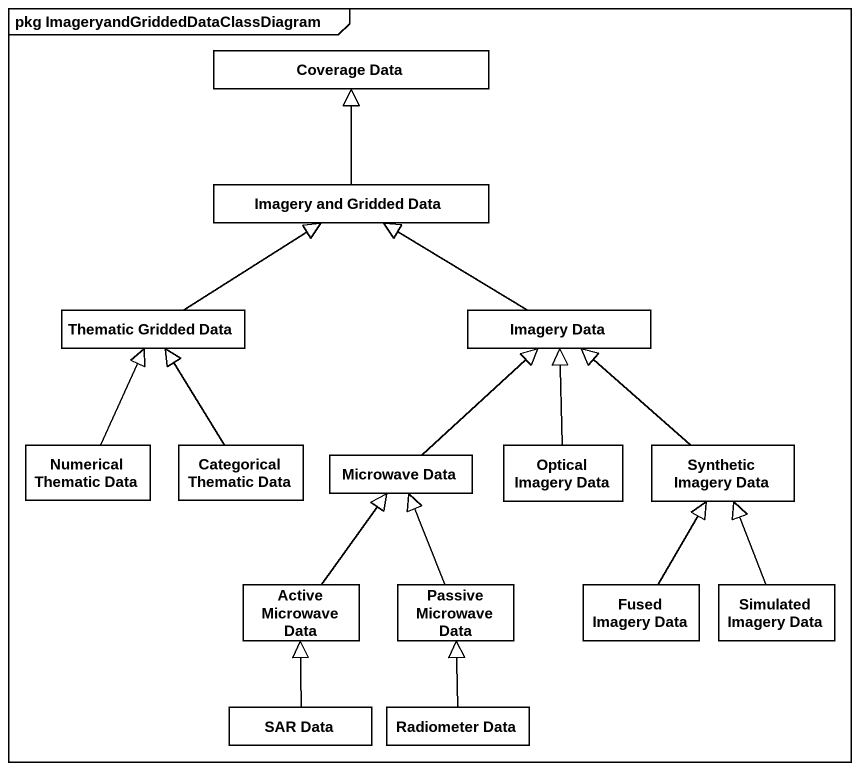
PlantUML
@startuml
mainframe pkg ImageryandGriddedDataClassDiagram
hide circle
hide empty members
class "Coverage Data" as Coverage_Data #FFFFFF
class "Imagery and Gridded Data" as Imagery_and_Gridded_Data #FFFFFF
class "Thematic Gridded Data" as Thematic_Gridded_Data #FFFFFF
class "Imagery Data" as Imagery_Data #FFFFFF
class "Numerical Thematic Data" as Numerical_Thematic_Data #FFFFFF
class "Categorical Thematic Data" as Categorical_Thematic_Data #FFFFFF
class "Microwave Data" as Microwave_Data #FFFFFF
class "Optical Imagery Data" as Optical_Imagery_Data #FFFFFF
class "Synthetic Imagery Data" as Synthetic_Imagery_Data #FFFFFF
class "Active Microwave Data" as Active_Microwave_Data #FFFFFF
class "Passive Microwave Data" as Passive_Microwave_Data #FFFFFF
class "Fused Imagery Data" as Fused_Imagery_Data #FFFFFF
class "Simulated Imagery Data" as Simulated_Imagery_Data #FFFFFF
class "SAR Data" as SAR_Data #FFFFFF
class "Radiometer Data" as Radiometer_Data #FFFFFF
Imagery_and_Gridded_Data -up-|> Coverage_Data
Thematic_Gridded_Data -up-|> Imagery_and_Gridded_Data
Imagery_Data -up-|> Imagery_and_Gridded_Data
Numerical_Thematic_Data -up-|> Thematic_Gridded_Data
Categorical_Thematic_Data -up-|> Thematic_Gridded_Data
Microwave_Data -up-|> Imagery_Data
Optical_Imagery_Data -up-|> Imagery_Data
Synthetic_Imagery_Data -up-|> Imagery_Data
Active_Microwave_Data -up-|> Microwave_Data
Passive_Microwave_Data -up-|> Microwave_Data
Fused_Imagery_Data -up-|> Synthetic_Imagery_Data
Simulated_Imagery_Data -up-|> Synthetic_Imagery_Data
SAR_Data -up-|> Active_Microwave_Data
Radiometer_Data -up-|> Passive_Microwave_Data
@enduml
